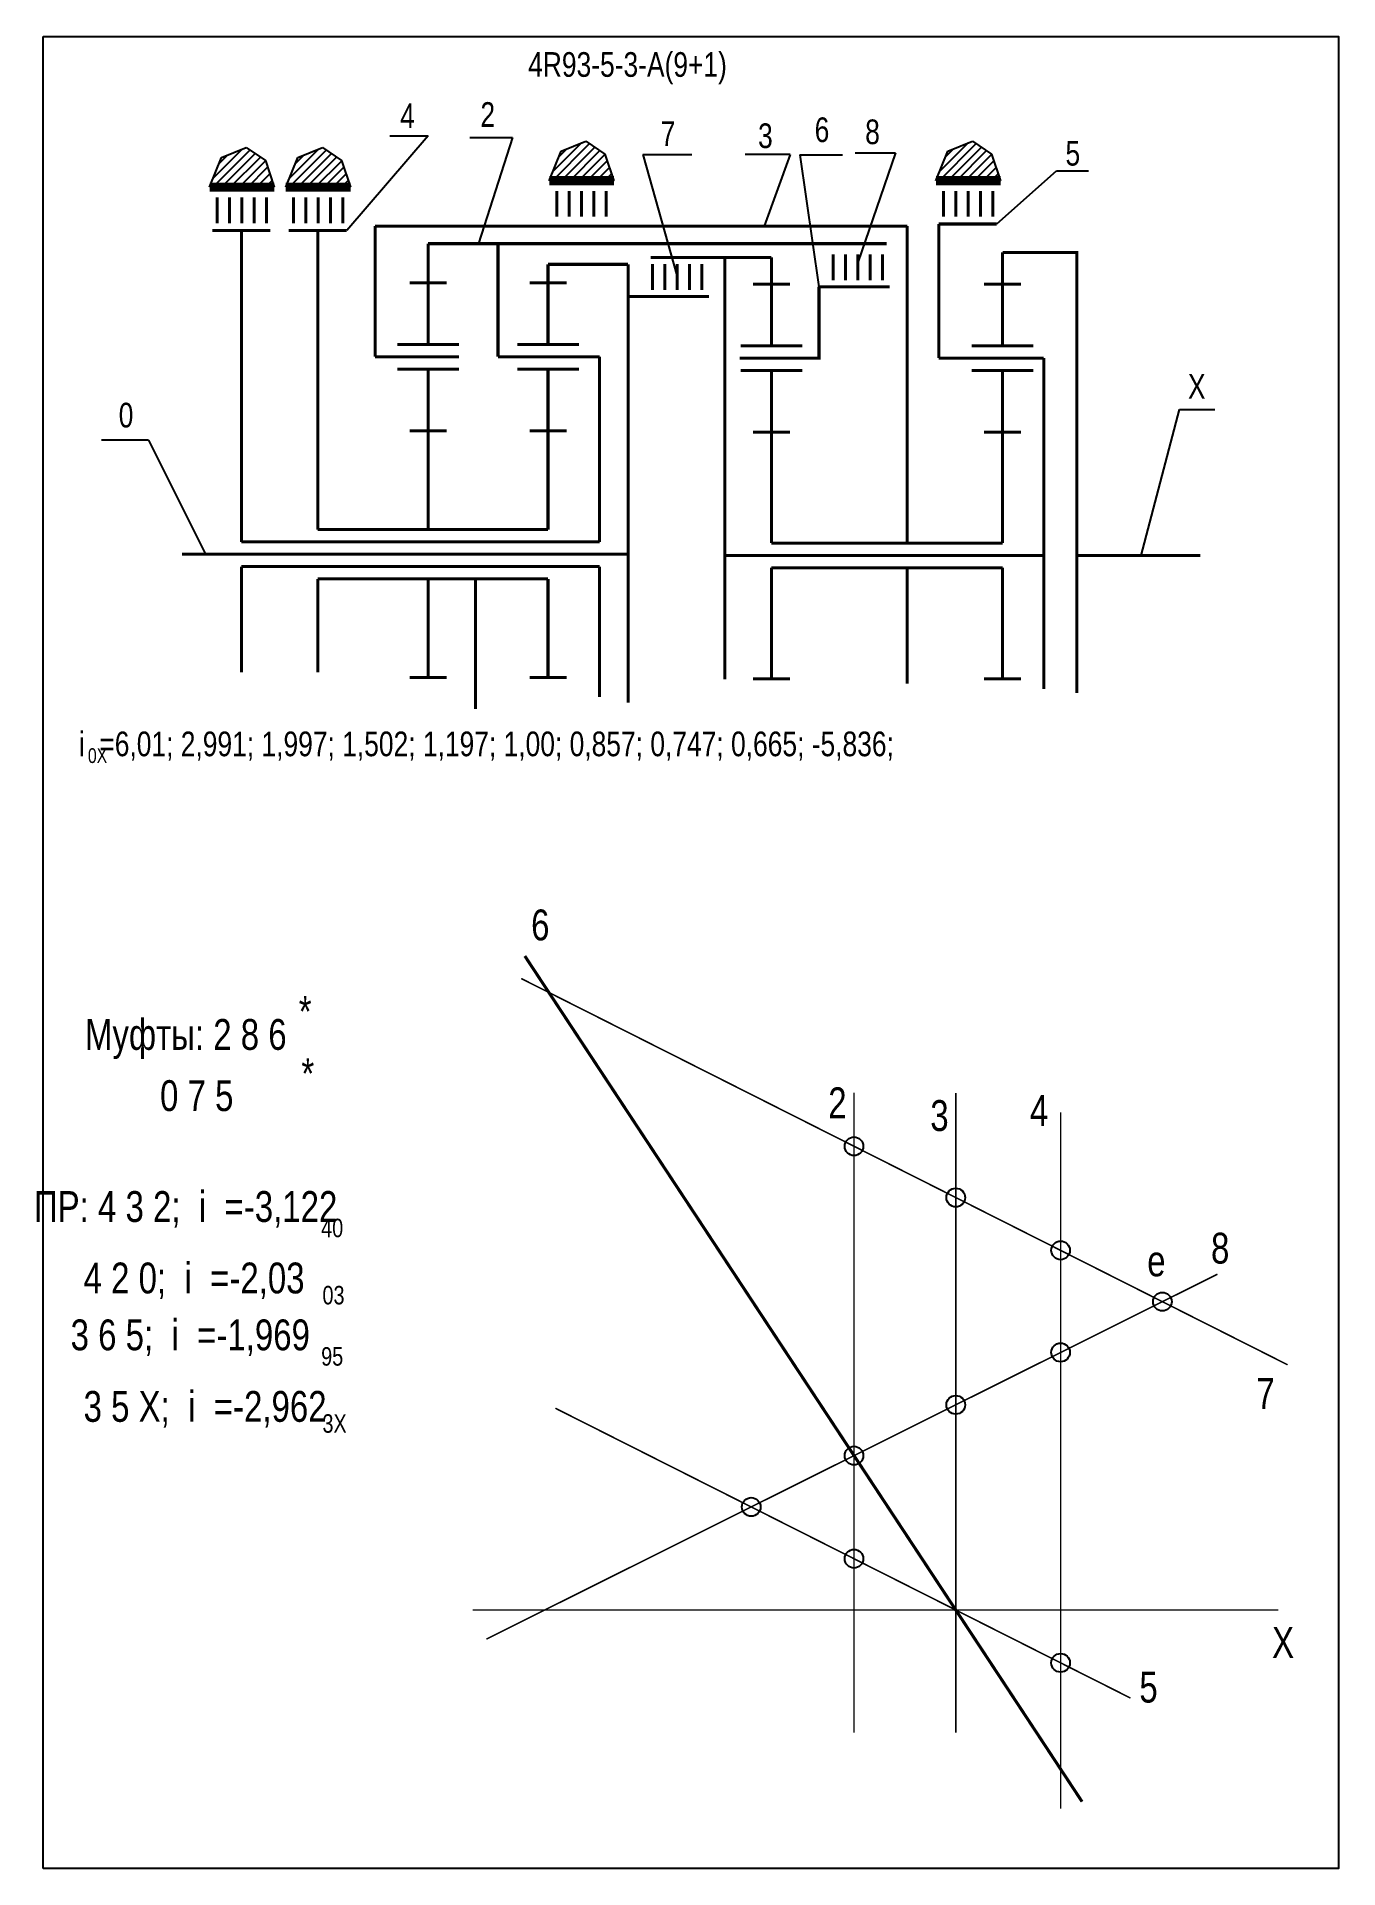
# Model space of a CAD drawing. Extents: x -354 to -142, y 153 to 450.
import ezdxf

# ---------------------------------------------------------------- set-up
doc = ezdxf.new("R2010")
doc.units = 0
doc.header["$LTSCALE"] = 15
doc.linetypes.add('DASHED', pattern=[0.75, 0.5, -0.25])
doc.layers.get('DEFPOINTS').update_dxf_attribs({"linetype": 'CONTINUOUS'})
doc.layers.add('DIM', color=92, linetype='CONTINUOUS')
doc.layers.add('MAIN', color=5, linetype='CONTINUOUS')
doc.styles.add('AMK', font='amk.shx', dxfattribs={"width": 0.8})

msp = doc.modelspace()

# ---------------------------------------------------------------- hatches: boundary and pattern name
at = {"layer": 'DIM'}
h = msp.add_hatch(dxfattribs=at)
h.set_pattern_fill('_USER', color=0, angle=45, style=0, pattern_type=0)
h.set_pattern_definition([(45, (-73.228, -0.2431), (-0.7071068, 0.7071068), [])])
h.paths.add_polyline_path([(-323.52, 430.28), (-325.47, 425.46), (-314.97, 425.46), (-316.42, 429.78), (-319.54, 431.89)])
h = msp.add_hatch(dxfattribs=at)
h.set_pattern_fill('_USER', color=0, angle=45, style=0, pattern_type=0)
h.set_pattern_definition([(45, (-60.8662, -0.2431), (-0.7071068, 0.7071068), [])])
h.paths.add_polyline_path([(-311.16, 430.28), (-313.11, 425.46), (-302.61, 425.46), (-304.06, 429.78), (-307.17, 431.89)])
h = msp.add_hatch(dxfattribs=at)
h.set_pattern_fill('_USER', color=0, angle=45, style=0, pattern_type=0)
h.set_pattern_definition([(45, (-18.162, 0.8054), (-0.7071068, 0.7071068), [])])
h.paths.add_polyline_path([(-268.46, 431.32), (-270.4, 426.5), (-259.91, 426.5), (-261.35, 430.83), (-264.47, 432.94)])
h = msp.add_hatch(dxfattribs=at)
h.set_pattern_fill('_USER', color=0, angle=45, style=0, pattern_type=0)
h.set_pattern_definition([(45, (44.5405, 0.8054), (-0.7071068, 0.7071068), [])])
h.paths.add_polyline_path([(-205.76, 431.32), (-207.7, 426.5), (-197.2, 426.5), (-198.65, 430.83), (-201.77, 432.94)])

# ---------------------------------------------------------------- linework, layer by layer
at = {"layer": 'DEFPOINTS'}
msp.add_circle((-220.97, 219.79), 1.51, dxfattribs=at)
at = {"layer": 'DIM', "color": 0}
for p, q in [((-290.02, 433.79), (-303.23, 418.44)), ((-296.24, 433.79), (-290.02, 433.79)), ((-323.52, 430.28), (-319.54, 431.89)), ((-319.54, 431.89), (-316.42, 429.78)), ((-311.16, 430.28), (-307.17, 431.89)), ((-307.17, 431.89), (-304.06, 429.78)), ((-283.27, 433.52), (-276.36, 433.52)), ((-276.36, 433.52), (-281.87, 416.3)), ((-270.4, 426.5), (-268.46, 431.32)), ((-268.46, 431.32), (-264.47, 432.94)), ((-264.47, 432.94), (-261.35, 430.83)), ((-261.35, 430.83), (-259.91, 426.5)), ((-255.2, 430.77), (-247.25, 430.77)), ((-255.2, 430.77), (-249.64, 410.99)), ((-231.34, 430.77), (-238.6, 430.77)), ((-231.34, 430.77), (-235.53, 419.15)), ((-229.77, 430.69), (-222.86, 430.69)), ((-229.77, 430.69), (-226.65, 409.31)), ((-220.81, 431.05), (-214.24, 431.05)), ((-214.24, 431.05), (-220.34, 413.24)), ((-207.7, 426.5), (-205.76, 431.32)), ((-205.76, 431.32), (-201.77, 432.94)), ((-201.77, 432.94), (-198.65, 430.83)), ((-198.65, 430.83), (-197.2, 426.5)), ((-325.47, 425.46), (-323.52, 430.28)), ((-316.42, 429.78), (-314.97, 425.46)), ((-313.11, 425.46), (-311.16, 430.28)), ((-304.06, 429.78), (-302.61, 425.46)), ((-197.82, 419.49), (-188.14, 428.12)), ((-188.14, 428.12), (-182.96, 428.12)), ((-174.42, 365.75), (-168.2, 389.41)), ((-168.2, 389.41), (-162.48, 389.41)), ((-335.37, 384.43), (-342.98, 384.43)), ((-335.37, 384.43), (-326.11, 365.95))]:
    msp.add_line(p, q, dxfattribs=at)
at = {"layer": 'DIM', "color": 0, "const_width": 0.5}
for points in [[(-298.62, 419.15), (-212.34, 419.15)], [(-298.62, 397.95), (-298.62, 419.15)], [(-212.34, 419.15), (-212.34, 367.75)], [(-207.23, 419.49), (-207.23, 397.75)], [(-320.3, 367.95), (-320.3, 418.44)], [(-307.93, 369.95), (-307.93, 418.44)], [(-290.04, 416.3), (-282.36, 416.3)], [(-282.36, 416.3), (-215.69, 416.3)], [(-278.7, 416.3), (-278.7, 397.95)], [(-270.59, 412.95), (-257.61, 412.95)], [(-257.61, 412.95), (-257.61, 341.87)], [(-234.37, 414.07), (-253.94, 414.07)], [(-241.93, 414.07), (-241.93, 345.66)], [(-196.89, 414.88), (-184.83, 414.88), (-184.83, 343.42)], [(-257.61, 407.75), (-244.49, 407.75)], [(-229.37, 397.75), (-226.65, 397.75), (-226.65, 409.31)], [(-226.65, 409.31), (-215.19, 409.31)], [(-262.22, 397.95), (-262.22, 367.95)], [(-190.21, 397.75), (-190.21, 344.09)], [(-307.93, 369.95), (-270.59, 369.95)], [(-329.94, 365.95), (-257.61, 365.95)], [(-320.3, 367.95), (-262.22, 367.95)], [(-241.93, 365.75), (-222.19, 365.75)], [(-234.37, 367.75), (-196.89, 367.75)], [(-222.19, 365.75), (-190.21, 365.75)], [(-222.19, 365.75), (-217.57, 365.75)], [(-184.83, 365.75), (-164.8, 365.75)], [(-320.3, 363.95), (-262.22, 363.95)], [(-320.3, 346.82), (-320.3, 363.95)], [(-262.22, 363.95), (-262.22, 342.81)], [(-234.37, 363.75), (-196.89, 363.75)], [(-212.34, 363.75), (-212.34, 344.98)], [(-307.93, 346.82), (-307.93, 361.95)], [(-307.93, 361.95), (-270.59, 361.95)], [(-282.36, 361.95), (-282.36, 340.85)]]:
    msp.add_lwpolyline(points, dxfattribs=at)
at = {"layer": 'DIM', "color": 0}
msp.add_lwpolyline([(-307.93, 365.95, 0.5, 0.5, 0), (-290.04, 365.95, 0.5, 0.5, 0)], format="xyseb", dxfattribs=at)
at = {"layer": 'DIM', "color": 0, "linetype": 'DASHED', "const_width": 0.5}
msp.add_lwpolyline([(-274.35, 300.8), (-183.99, 163.68)], dxfattribs=at)
at = {"layer": 'MAIN'}
for points in [[(-352.43, 152.87), (-352.43, 449.87)], [(-352.43, 449.87), (-142.43, 449.87), (-142.43, 152.87), (-352.43, 152.87)]]:
    msp.add_lwpolyline(points, dxfattribs=at)
at = {"layer": 'MAIN', "color": 0}
for points, const_width in [([(-325.47, 425.46), (-314.97, 425.46)], 1.5), ([(-313.11, 425.46), (-302.61, 425.46)], 1.5), ([(-270.4, 426.5), (-259.91, 426.5)], 1.5), ([(-261.17, 424.85), (-261.17, 420.66)], 0.5), ([(-207.7, 426.5), (-197.2, 426.5)], 1.5), ([(-198.47, 424.85), (-198.47, 420.66)], 0.5), ([(-316.23, 423.81), (-316.23, 419.61)], 0.5), ([(-303.87, 423.81), (-303.87, 419.61)], 0.5), ([(-207.23, 419.49), (-197.82, 419.49)], 0.5), ([(-325, 418.44), (-315.59, 418.44)], 0.5), ([(-312.64, 418.44), (-303.23, 418.44)], 0.5), ([(-290.04, 409.95), (-290.04, 416.3)], 0.5), ([(-270.59, 409.95), (-270.59, 412.95)], 0.5), ([(-245.64, 413), (-245.64, 408.8)], 0.5), ([(-234.37, 409.75), (-234.37, 414.07)], 0.5), ([(-216.34, 414.56), (-216.34, 410.36)], 0.5), ([(-196.89, 399.75), (-196.89, 414.88)], 0.5), ([(-290.04, 409.95), (-293.04, 409.95)], 0.5), ([(-290.04, 399.95), (-290.04, 409.95)], 0.5), ([(-290.04, 409.95), (-287.04, 409.95)], 0.5), ([(-270.59, 409.95), (-273.59, 409.95)], 0.5), ([(-270.59, 399.95), (-270.59, 409.95)], 0.5), ([(-270.59, 409.95), (-267.59, 409.95)], 0.5), ([(-234.37, 409.75), (-237.37, 409.75)], 0.5), ([(-234.37, 399.75), (-234.37, 409.75)], 0.5), ([(-234.37, 409.75), (-231.37, 409.75)], 0.5), ([(-196.89, 409.75), (-199.89, 409.75)], 0.5), ([(-196.89, 409.75), (-193.89, 409.75)], 0.5), ([(-285.04, 397.95), (-298.62, 397.95)], 0.5), ([(-262.22, 397.95), (-278.7, 397.95)], 0.5), ([(-229.37, 397.75), (-239.51, 397.75)], 0.5), ([(-190.21, 397.75), (-207.23, 397.75)], 0.5), ([(-290.04, 395.95), (-295.04, 395.95)], 0.5), ([(-290.04, 385.95), (-290.04, 395.95), (-285.04, 395.95)], 0.5), ([(-270.59, 395.95), (-275.59, 395.95)], 0.5), ([(-270.59, 385.95), (-270.59, 395.95), (-265.59, 395.95)], 0.5), ([(-234.37, 395.75), (-239.37, 395.75)], 0.5), ([(-234.37, 385.75), (-234.37, 395.75), (-229.37, 395.75)], 0.5), ([(-196.89, 395.75), (-201.89, 395.75)], 0.5), ([(-196.89, 385.75), (-196.89, 395.75), (-191.89, 395.75)], 0.5), ([(-290.04, 385.95), (-293.04, 385.95)], 0.5), ([(-290.04, 369.95), (-290.04, 385.95)], 0.5), ([(-290.04, 385.95), (-287.04, 385.95)], 0.5), ([(-270.59, 385.95), (-273.59, 385.95)], 0.5), ([(-270.59, 369.95), (-270.59, 385.95)], 0.5), ([(-270.59, 385.95), (-267.59, 385.95)], 0.5), ([(-234.37, 385.75), (-237.37, 385.75)], 0.5), ([(-234.37, 367.75), (-234.37, 385.75)], 0.5), ([(-234.37, 385.75), (-231.37, 385.75)], 0.5), ([(-196.89, 385.75), (-199.89, 385.75)], 0.5), ([(-196.89, 367.75), (-196.89, 385.75)], 0.5), ([(-196.89, 385.75), (-193.89, 385.75)], 0.5), ([(-234.37, 363.75), (-234.37, 345.75)], 0.5), ([(-196.89, 363.75), (-196.89, 345.75)], 0.5), ([(-290.04, 361.95), (-290.04, 345.95)], 0.5), ([(-270.59, 361.95), (-270.59, 345.95)], 0.5), ([(-290.04, 345.95), (-293.04, 345.95)], 0.5), ([(-290.04, 345.95), (-287.04, 345.95)], 0.5), ([(-270.59, 345.95), (-273.59, 345.95)], 0.5), ([(-270.59, 345.95), (-267.59, 345.95)], 0.5), ([(-234.37, 345.75), (-237.37, 345.75)], 0.5), ([(-234.37, 345.75), (-231.37, 345.75)], 0.5), ([(-196.89, 345.75), (-199.89, 345.75)], 0.5), ([(-196.89, 345.75), (-193.89, 345.75)], 0.5), ([(-150.67, 234.52), (-274.94, 297.15)], 0.25), ([(-220.97, 174.87), (-220.97, 278.65)], 0.25), ([(-204.47, 174.87), (-204.47, 278.61)], 0.25), ([(-187.47, 162.55), (-187.47, 275.47)], 0.25), ([(-280.59, 190.03), (-162.05, 249.2)], 0.25), ([(-176.14, 180.48), (-269.39, 227.47)], 0.25), ([(-282.79, 194.75), (-152.15, 194.75)], 0.25)]:
    msp.add_lwpolyline(points, dxfattribs=dict(at, const_width=const_width))
for points in [[(-269.17, 424.85, 0.5, 0.5, 0), (-269.17, 420.66, 0.5, 0.5, 0)], [(-267.17, 424.85, 0.5, 0.5, 0), (-267.17, 420.66, 0.5, 0.5, 0)], [(-265.17, 424.85, 0.5, 0.5, 0), (-265.17, 420.66, 0.5, 0.5, 0)], [(-263.17, 424.85, 0.5, 0.5, 0), (-263.17, 420.66, 0.5, 0.5, 0)], [(-206.47, 424.85, 0.5, 0.5, 0), (-206.47, 420.66, 0.5, 0.5, 0)], [(-204.47, 424.85, 0.5, 0.5, 0), (-204.47, 420.66, 0.5, 0.5, 0)], [(-202.47, 424.85, 0.5, 0.5, 0), (-202.47, 420.66, 0.5, 0.5, 0)], [(-200.47, 424.85, 0.5, 0.5, 0), (-200.47, 420.66, 0.5, 0.5, 0)], [(-324.23, 423.81, 0.5, 0.5, 0), (-324.23, 419.61, 0.5, 0.5, 0)], [(-322.23, 423.81, 0.5, 0.5, 0), (-322.23, 419.61, 0.5, 0.5, 0)], [(-320.23, 423.81, 0.5, 0.5, 0), (-320.23, 419.61, 0.5, 0.5, 0)], [(-318.23, 423.81, 0.5, 0.5, 0), (-318.23, 419.61, 0.5, 0.5, 0)], [(-311.87, 423.81, 0.5, 0.5, 0), (-311.87, 419.61, 0.5, 0.5, 0)], [(-309.87, 423.81, 0.5, 0.5, 0), (-309.87, 419.61, 0.5, 0.5, 0)], [(-307.87, 423.81, 0.5, 0.5, 0), (-307.87, 419.61, 0.5, 0.5, 0)], [(-305.87, 423.81, 0.5, 0.5, 0), (-305.87, 419.61, 0.5, 0.5, 0)], [(-253.64, 413, 0.5, 0.5, 0), (-253.64, 408.8, 0.5, 0.5, 0)], [(-251.64, 413, 0.5, 0.5, 0), (-251.64, 408.8, 0.5, 0.5, 0)], [(-249.64, 413, 0.5, 0.5, 0), (-249.64, 408.8, 0.5, 0.5, 0)], [(-247.64, 413, 0.5, 0.5, 0), (-247.64, 408.8, 0.5, 0.5, 0)], [(-224.34, 414.56, 0.5, 0.5, 0), (-224.34, 410.36, 0.5, 0.5, 0)], [(-222.34, 414.56, 0.5, 0.5, 0), (-222.34, 410.36, 0.5, 0.5, 0)], [(-220.34, 414.56, 0.5, 0.5, 0), (-220.34, 410.36, 0.5, 0.5, 0)], [(-218.34, 414.56, 0.5, 0.5, 0), (-218.34, 410.36, 0.5, 0.5, 0)], [(-285.04, 399.95, 0.5, 0.5, 0), (-295.04, 399.95, 0.5, 0.5, 0)], [(-265.59, 399.95, 0.5, 0.5, 0), (-275.59, 399.95, 0.5, 0.5, 0)], [(-229.37, 399.75, 0.5, 0.5, 0), (-239.37, 399.75, 0.5, 0.5, 0)], [(-191.89, 399.75, 0.5, 0.5, 0), (-201.89, 399.75, 0.5, 0.5, 0)]]:
    msp.add_lwpolyline(points, format="xyseb", dxfattribs=at)
for centre in [(-220.97, 269.95), (-204.47, 261.63), (-187.47, 253.07), (-170.97, 244.75), (-187.47, 236.52), (-204.47, 228.03), (-237.64, 211.47), (-220.97, 203.07), (-187.47, 186.19)]:
    msp.add_circle(centre, 1.51, dxfattribs=at)

# ---------------------------------------------------------------- texts
at = {"layer": 'DIM', "color": 0, "style": 'AMK', "width": 0.8}
for s, height, p in [('4R93-5-3-A(9+1)', 4, (-273.81, 443.35)), ('4', 4, (-294.57, 435.03)), ('2', 4, (-281.55, 435.24)), ('6', 4, (-227.35, 432.77)), ('7', 4, (-252.31, 432.15)), ('3', 4, (-236.53, 431.8)), ('8', 4, (-219.16, 432.43)), ('5', 4, (-186.68, 428.96)), ('X', 4, (-166.82, 391.14)), ('0', 4, (-340.2, 386.5)), ('i  =6,01; 2,991; 1,997; 1,502; 1,197; 1,00; 0,857; 0,747; 0,665; -5,836;', 4, (-346.67, 333.19)), ('0X', 2.4, (-345.2, 332.09)), ('6', 5, (-273.33, 303.34)), ('*', 5, (-311.01, 289.3)), ('Муфты: 2 8 6', 5, (-345.67, 285.58)), ('*', 5, (-310.58, 279.23)), ('       0 7 5', 5, (-343.9, 275.66)), ('2', 5, (-225.15, 274.5)), ('3', 5, (-208.6, 272.43)), ('4', 5, (-192.46, 273.25)), (' ПР: 4 3 2;  i  =-3,122', 5, (-355.43, 257.68)), ('40', 3, (-307.37, 255.2)), ('8', 5, (-163.08, 250.93)), ('e', 5, (-173.42, 248.86)), ('    4 2 0;  i  =-2,03', 5, (-351.84, 246.09)), ('03', 3, (-307.16, 244.31)), ('     3 6 5;  i  =-1,969', 5, (-355.43, 236.87)), ('95', 3, (-307.37, 234.38)), ('7', 5, (-155.73, 227.37)), ('    3 5 X;  i  =-2,962', 5, (-351.84, 225.27)), ('3X', 3, (-307.16, 223.5)), ('X', 5, (-153.18, 187)), ('5', 5, (-174.7, 179.75))]:
    msp.add_text(s, height=height, dxfattribs=at).set_placement(p)

doc.saveas('drawing.dxf')
